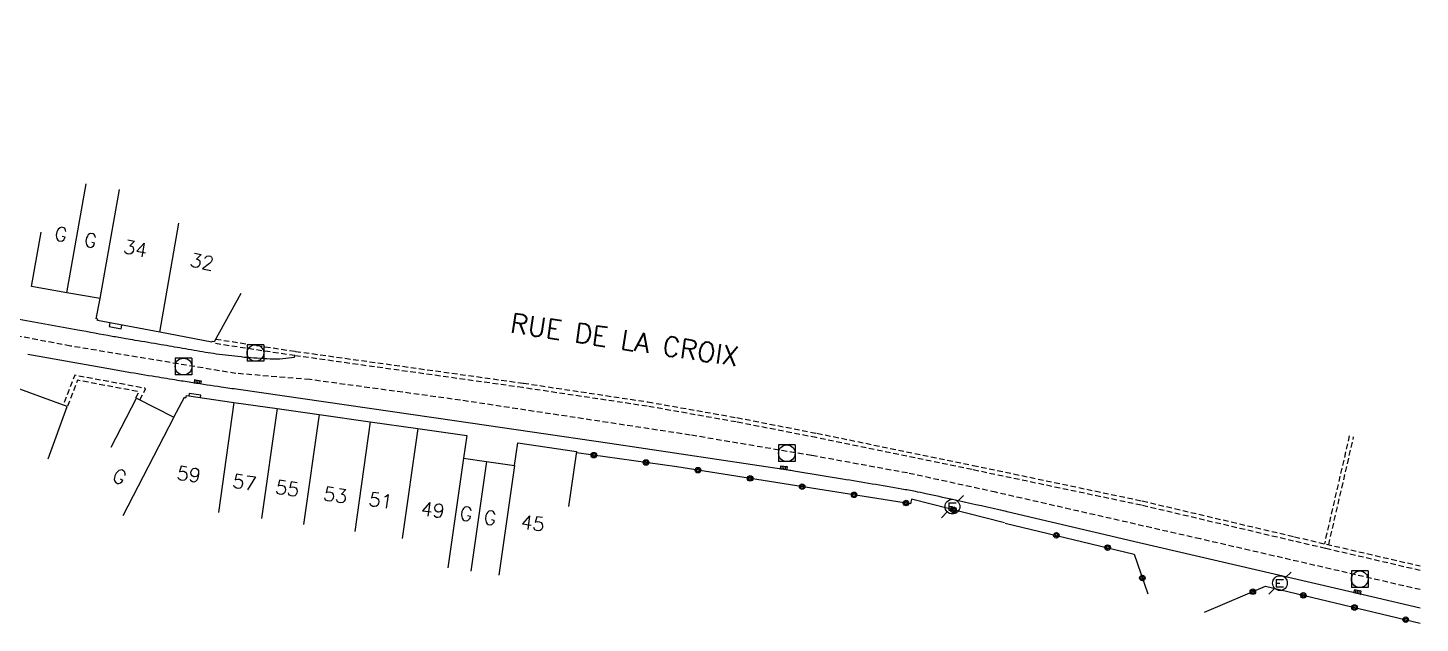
# Model space of a CAD drawing. Header units: millimetres. Extents: x 135000 to 136000, y 129211 to 130000.
# Drawn here: x 135874.4 to 136000, y 129587.8 to 129641.4 of the extents above; entities that cross this region are included whole.
import ezdxf
from ezdxf.enums import TextEntityAlignment as Align

# ---------------------------------------------------------------- set-up
doc = ezdxf.new("R2010")
doc.units = ezdxf.units.MM
doc.linetypes.add('DASHED', pattern=[0.75, 0.5, -0.25])
doc.layers.get('0').update_dxf_attribs({"linetype": 'CONTINUOUS'})
for name, color, linetype in [('W0001', 6, 'DASHED'), ('W0008', 7, 'CONTINUOUS'), ('W0100', 7, 'CONTINUOUS'), ('W0112', 1, 'DASHED'), ('W0322', 7, 'CONTINUOUS'), ('W0400', 7, 'CONTINUOUS'), ('W0420', 7, 'CONTINUOUS'), ('W0471', 7, 'CONTINUOUS'), ('W0989', 7, 'CONTINUOUS'), ('W0991', 7, 'CONTINUOUS'), ('W1102', 7, 'CONTINUOUS')]:
    doc.layers.add(name, color=color, linetype=linetype)
doc.styles.get("Standard").update_dxf_attribs({"font": 'romans.shx', "width": 0.85})

# ---------------------------------------------------------------- blocks, each defined once
blk = doc.blocks.new('T420')
for p, q in [((0.75, 0.75), (-0.75, 0.75)), ((-0.75, 0.75), (-0.75, -0.75)), ((0.75, 0.75), (0.75, -0.75)), ((0.75, -0.75), (-0.75, -0.75))]:
    blk.add_line(p, q)
blk.add_ellipse((0, 0), major_axis=(-0.53, 0.53), ratio=1, start_param=3.926991, end_param=10.210176)
blk = doc.blocks.new('T471')
for p, q in [((-0.333334, 0.333334), (-0.333334, -0.333334)), ((-0.333334, 0.333334), (0.333334, 0.333334)), ((-0.333334, 0), (0, 0)), ((0.500001, 0.500001), (1.000002, 1.000002)), ((-0.500001, -0.500001), (-1.000002, -1.000002)), ((-0.333334, -0.333334), (0.333334, -0.333334))]:
    blk.add_line(p, q)
blk.add_ellipse((0, 0), major_axis=(0.471405, 0.471405), ratio=1, start_param=5.4977871438, end_param=11.780972451)
blk = doc.blocks.new('T400')
for p, q in [((-0.15, 0.3), (0.15, 0.3)), ((-0.15, -0.25), (-0.15, 0.3)), ((-0.15, 0.15), (0.15, 0.15)), ((-0.15, 0), (0.15, 0)), ((0.15, 0.3), (0.15, -0.25)), ((-0.15, -0.15), (0.15, -0.15)), ((-0.15, -0.25), (-0.15, -0.3)), ((-0.15, -0.3), (0.15, -0.3)), ((0.15, -0.3), (0.15, -0.25))]:
    blk.add_line(p, q)
blk = doc.blocks.new('t322o')
at = {"color": 0, "linetype": 'Continuous'}
for radius in [0.25, 0.15]:
    blk.add_circle((0, 0), radius, dxfattribs=at)

msp = doc.modelspace()

# ---------------------------------------------------------------- linework, layer by layer
at = {"layer": 'W0001'}
msp.add_lwpolyline([(136000, 129590.78), (135980.17, 129595.35), (135961.71, 129599.56), (135953.74, 129601.3), (135945.1, 129602.87), (135934.15, 129604.72), (135913.41, 129607.87), (135899.83, 129609.72), (135893.15, 129610.28), (135878.22, 129612.75), (135844.47, 129619.13), (135846.83, 129624.42), (135852.89, 129641.44)], dxfattribs=at)
at = {"layer": 'W0008', "flags": 128}
msp.add_lwpolyline([(135870.91, 129615.65), (135878.88, 129614.22, 0.000574), (135881.99, 129613.65, 0.001452), (135883.22, 129613.43, 0.002761), (135884.04, 129613.29, -0.000954), (135886.41, 129612.9, -0.001669), (135888.35, 129612.56, 0.00158), (135890.4, 129612.21, 0.009055), (135891.37, 129612.06, 0.003916), (135893.62, 129611.79, 0.01229), (135894.2, 129611.73, 0.003074), (135896.54, 129611.59, 0.031165), (135897.12, 129611.6), (135898.45, 129611.73), (135898.47, 129611.88)], format="xyb", dxfattribs=at)
at = {"layer": 'W0008'}
for points in [[(135881.77, 129614.83), (135881.71, 129614.51), (135882.8, 129614.31), (135882.86, 129614.63)], [(135889.96, 129608.1), (135889.99, 129608.32), (135888.95, 129608.47), (135888.92, 129608.25)]]:
    msp.add_lwpolyline(points, dxfattribs=at)
msp.add_lwpolyline([(136000, 129589.1), (135995.63, 129590.12), (135974.66, 129595.01), (135962.75, 129597.81, 0.003015), (135961.99, 129597.98, 0.000548), (135957.82, 129598.9, 0.001283), (135955.39, 129599.43, 0.003327), (135954.46, 129599.62, 0.007052), (135953.24, 129599.85, 0.001615), (135947.88, 129600.75, 0.000383), (135943.49, 129601.47, 0.0033), (135942.98, 129601.55), (135926.88, 129603.96), (135912.89, 129606), (135893.38, 129608.82, -0.00131), (135891.84, 129609.04, -0.000783), (135889.27, 129609.43, -0.001384), (135887.89, 129609.65, -0.00096), (135885.91, 129609.97, -0.001866), (135883.33, 129610.4, -0.003636), (135882.02, 129610.63), (135874.39, 129612)], format="xyb", dxfattribs=at)
at = {"layer": 'W0100'}
for points in [[(135893.61, 129617.5), (135891.19, 129613.13), (135891, 129613.17), (135890.99, 129613.11), (135886.28, 129613.99), (135880.67, 129615.04), (135880.69, 129615.16), (135880.56, 129615.19), (135880.9, 129617.02), (135877.91, 129617.54), (135874.72, 129618.11), (135875.6, 129623.03)], [(135876.22, 129602.59), (135877.94, 129607.3), (135877.94, 129607.3), (135872.11, 129609.42), (135866.76, 129611.37), (135866.76, 129611.37), (135865.04, 129606.67)], [(135881.9, 129603.62), (135884.19, 129608.06), (135887.54, 129606.33), (135888.52, 129608.14), (135888.61, 129608.09), (135888.66, 129608.13), (135888.69, 129608.29), (135892.97, 129607.66), (135896.87, 129607.11), (135900.66, 129606.56), (135905.28, 129605.92), (135909.57, 129605.3), (135913.98, 129604.67), (135913.68, 129602.65), (135915.77, 129602.35), (135918.3, 129601.98), (135918.6, 129604.01), (135923.89, 129603.23), (135923.16, 129598.29)]]:
    msp.add_lwpolyline(points, dxfattribs=at)
at = {"layer": 'W0112'}
for points in [[(136000, 129592.51), (135991.46, 129594.49), (135988.58, 129595.16), (135974.85, 129598.39), (135959.57, 129601.6), (135945.51, 129604.49), (135938.29, 129605.9), (135930.26, 129607.32), (135919.03, 129609), (135898.47, 129611.88), (135891.15, 129612.99)], [(135891.32, 129613.37), (135898.53, 129612.27), (135919.09, 129609.4), (135930.32, 129607.71), (135938.36, 129606.29), (135945.58, 129604.88), (135959.65, 129601.99), (135974.93, 129598.78), (135988.67, 129595.55), (135991.55, 129594.88), (136000, 129592.92)], [(135993.61, 129604.66), (135991.36, 129594.92)], [(135991.75, 129594.83), (135994, 129604.57)]]:
    msp.add_lwpolyline(points, dxfattribs=at)
at = {"layer": 'W0112', "flags": 128}
for points in [[(135884.5, 129607.9), (135885, 129608.9), (135884.92, 129608.94), (135878.62, 129610.11), (135877.57, 129607.45)], [(135884.14, 129608.08), (135884.41, 129608.62), (135878.87, 129609.66), (135877.94, 129607.3)]]:
    msp.add_lwpolyline(points, dxfattribs=at)
at = {"layer": 'W0322', "flags": 128}
for points in [[(135962.5, 129596.81), (135954.11, 129598.95), (135954.02, 129598.52), (135932.94, 129601.86), (135923.88, 129603.13)], [(135962.56, 129596.79), (135974.19, 129593.99), (135975.43, 129590.4)], [(135980.53, 129588.74), (135986.04, 129591.08), (136000, 129587.76)]]:
    msp.add_lwpolyline(points, dxfattribs=at)
at = {"layer": 'W1102', "flags": 128}
for points in [[(135877.91, 129617.54), (135879.64, 129627.39)], [(135880.9, 129617.02), (135882.64, 129626.86)], [(135886.28, 129613.99), (135888.01, 129623.83)], [(135892.97, 129607.66), (135891.58, 129597.74)], [(135896.87, 129607.11), (135895.46, 129597.21)], [(135900.66, 129606.56), (135899.24, 129596.67)], [(135887.54, 129606.33), (135882.95, 129597.45)], [(135905.28, 129605.92), (135903.87, 129596.02)], [(135909.57, 129605.3), (135908.15, 129595.4)], [(135913.68, 129602.65), (135912.27, 129592.75)], [(135915.77, 129602.35), (135914.36, 129592.45)], [(135918.3, 129601.98), (135916.88, 129592.08)]]:
    msp.add_lwpolyline(points, dxfattribs=at)

# ---------------------------------------------------------------- block references
at = {"layer": 'W0322'}
for p, rotation in [((135925.45, 129602.91), 172.0051638050932), ((135930.16, 129602.25), 172.0051638050932), ((135934.85, 129601.55), 171.0135005566264), ((135939.55, 129600.81), 171.0135005566264), ((135944.24, 129600.07), 171.0135005566264), ((135948.93, 129599.33), 171.0135005566264), ((135953.62, 129598.59), 171.0135005566264), ((135957.9, 129597.98), 165.7347238182808), ((135967.18, 129595.68), 346.4706544103288), ((135971.8, 129594.57), 346.4706544103288), ((135974.94, 129591.83), 289.0646257694424), ((135984.9, 129590.59), 22.9775295282799), ((135989.46, 129590.26), 346.6385294490553), ((135994.08, 129589.17), 346.6385294490553), ((135998.7, 129588.07), 346.6385294490553)]:
    msp.add_blockref('t322o', p, dxfattribs=dict(at, rotation=rotation))
at = {"layer": 'W0400'}
for p, rotation in [((135889.7, 129609.52), 261.2814502446356), ((135942.6, 129601.76), 81.48656297393212), ((135994.35, 129590.57), 76.94121827734482)]:
    msp.add_blockref('T400', p, dxfattribs=dict(at, rotation=rotation))
at = {"layer": 'W0420'}
for p in [(135894.91, 129612.12), (135888.43, 129610.9), (135942.86, 129603.08), (135994.55, 129591.72)]:
    msp.add_blockref('T420', p, dxfattribs=at)
at = {"layer": 'W0471'}
for p in [(135957.8, 129598.27), (135987.35, 129591.37)]:
    msp.add_blockref('T471', p, dxfattribs=at)

# ---------------------------------------------------------------- texts
at = {"layer": 'W0989'}
msp.add_text('RUE DE LA CROIX', height=1.75, rotation=351.4653, dxfattribs=at).set_placement((135928.23, 129613.32), align=Align.MIDDLE)
at = {"layer": 'W0991'}
for s, rotation, p in [('G', 349.4054, (135877.37, 129622.83)), ('G', 349.4054, (135880.04, 129622.28)), ('34', 349.2321, (135884.09, 129621.55)), ('32', 349.2321, (135890.1, 129620.35)), ('G', 332.6839, (135882.65, 129600.98)), ('59', 351.8128, (135888.91, 129601.18)), ('57', 351.8948, (135893.93, 129600.46)), ('55', 351.8948, (135897.8, 129599.91)), ('53', 351.8948, (135902.14, 129599.31)), ('51', 351.8948, (135906.23, 129598.82)), ('49', 351.8948, (135910.92, 129597.98)), ('G', 351.8948, (135913.93, 129597.62)), ('G', 351.8948, (135916.09, 129597.26)), ('45', 351.8948, (135919.94, 129596.78))]:
    msp.add_text(s, height=1.25, rotation=rotation, dxfattribs=at).set_placement(p, align=Align.MIDDLE)

doc.saveas('drawing.dxf')
